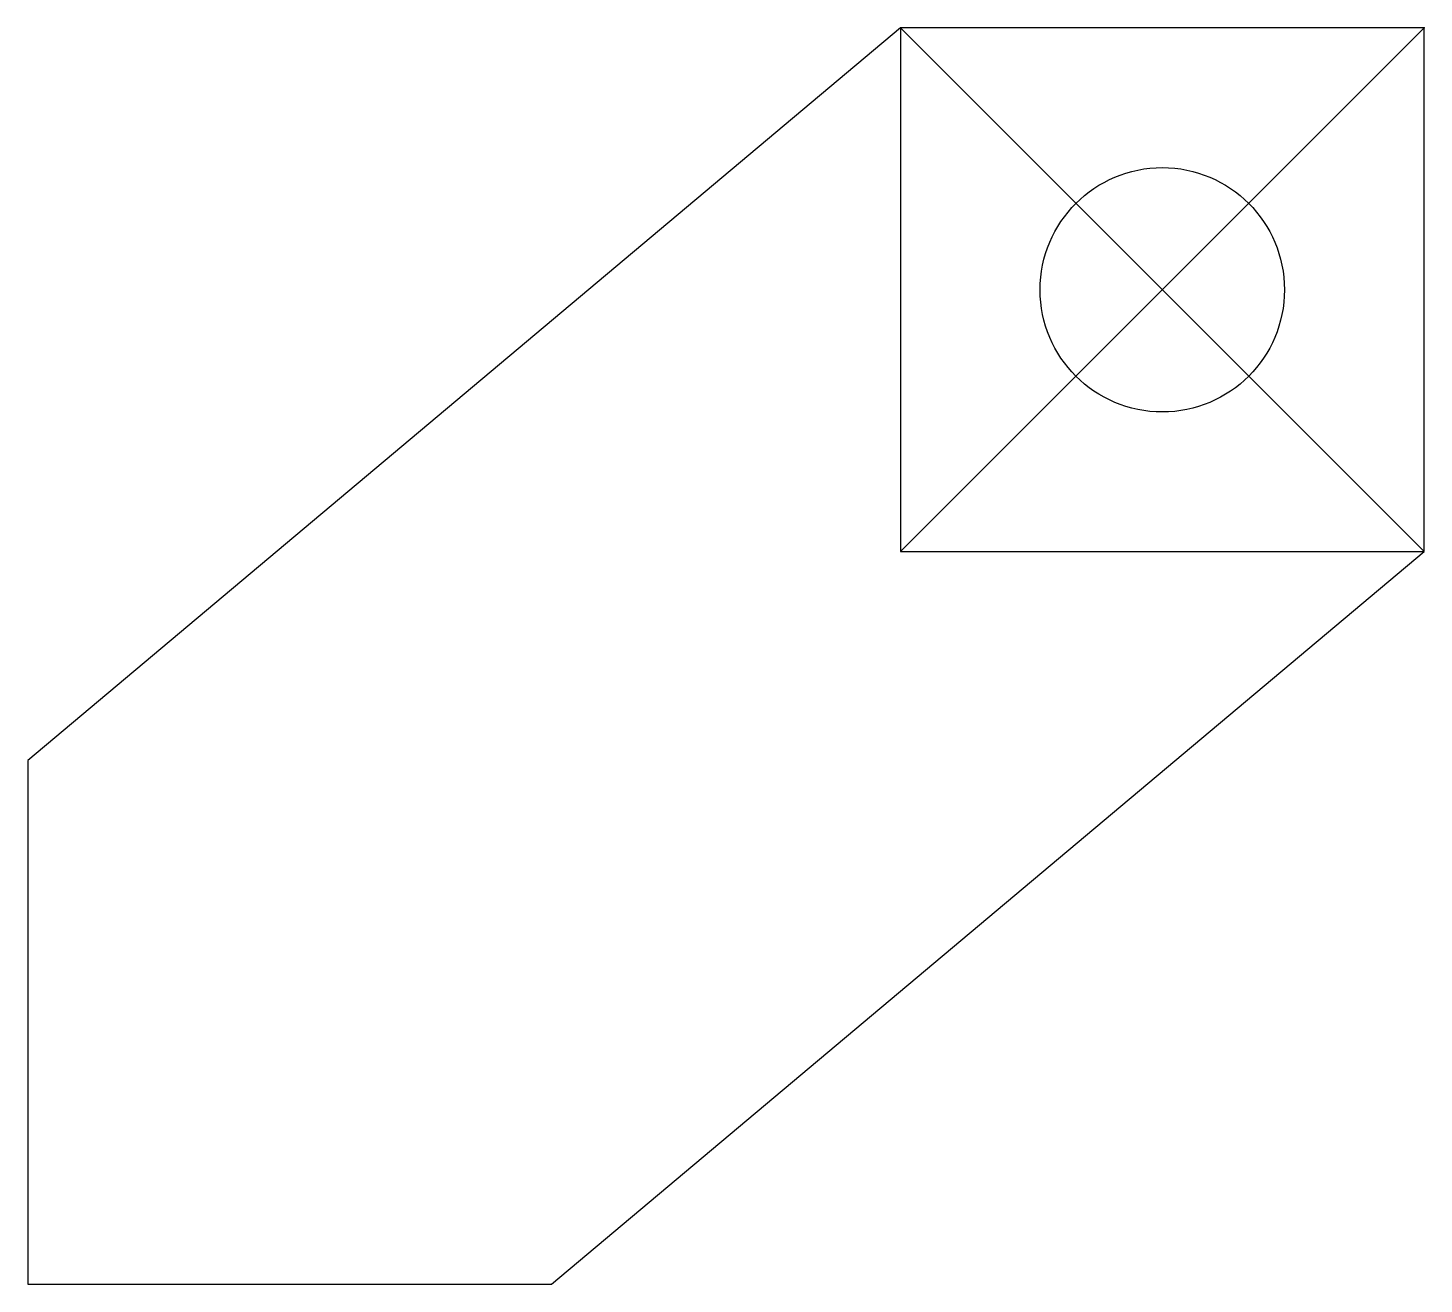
# Model space of a CAD drawing. Header units: millimetres. Extents: x -40 to 0, y -36 to 0.
import ezdxf

# ---------------------------------------------------------------- set-up
doc = ezdxf.new("R2010")
doc.units = ezdxf.units.MM
doc.layers.get('0').update_dxf_attribs({"linetype": 'CONTINUOUS'})

msp = doc.modelspace()

# ---------------------------------------------------------------- linework, layer by layer
msp.add_line((-15, -15), (0, 0))
for points in [[(0, 0), (-15, 0), (-40, -20.977), (-40, -35.977), (-25, -35.977), (0, -15)], [(-15, 0), (-15, -15), (0, -15)]]:
    msp.add_lwpolyline(points, close=True)
msp.add_circle((-7.5, -7.5), 3.5)
msp.add_point((0, 0))

doc.saveas('drawing.dxf')
